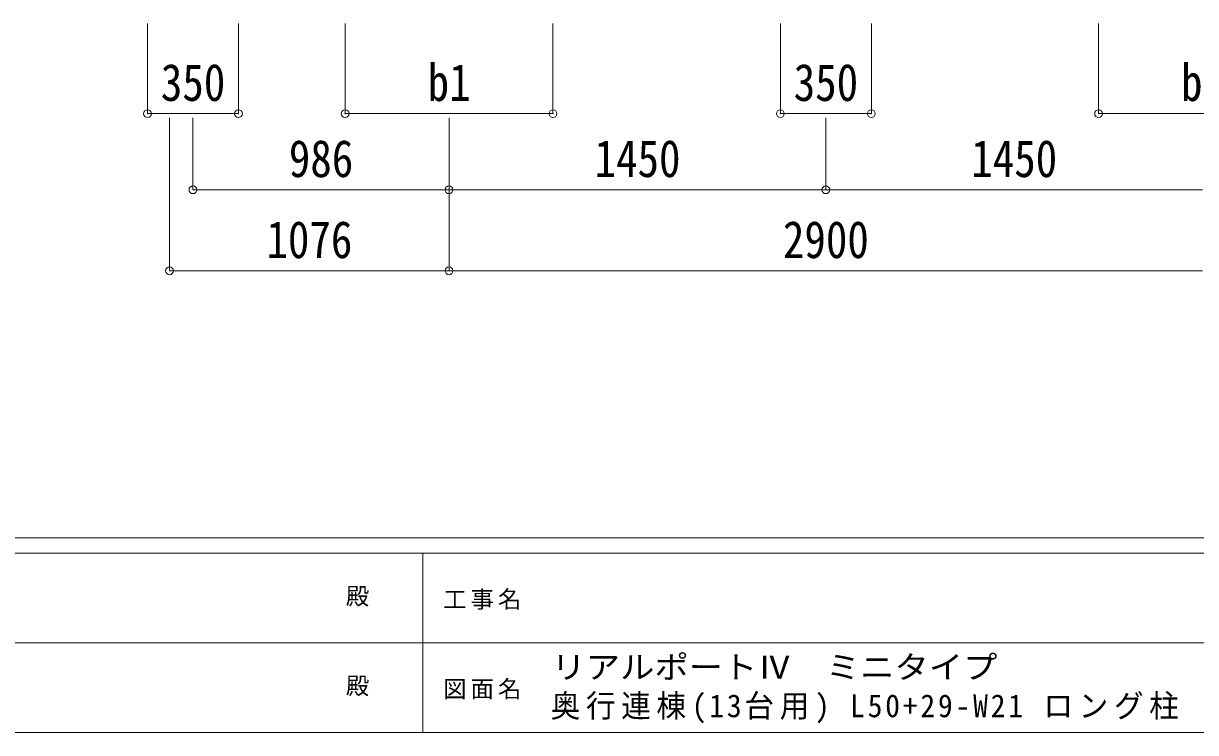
# Model space of a CAD drawing. Units: millimetres at full size, sheet at 1:30. Extents: x -8385 to 8479, y -5853 to 5787.
# Drawn here: x -1939 to 2573, y -5853 to -3123 of the extents above; entities that cross this region are included whole.
import ezdxf
from ezdxf.enums import TextEntityAlignment as Align

# ---------------------------------------------------------------- set-up
doc = ezdxf.new("R2010")
doc.units = ezdxf.units.MM
doc.header["$LTSCALE"] = 30
doc.header["$PDMODE"] = 32
doc.header["$PDSIZE"] = 30
for name, color, linetype, lineweight in [('0-A_寸法', 6, 'Continuous', 9), ('0-B_EXTLINE', 6, 'Continuous', 9), ('F-0_240', 7, 'Continuous', 9)]:
    doc.layers.add(name, color=color, linetype=linetype, lineweight=lineweight)
doc.styles.add('ＭＳ ゴシック', font='')
doc.styles.get('ＭＳ ゴシック').set_extended_font_data('MS Gothic')

msp = doc.modelspace()

# ---------------------------------------------------------------- linework, layer by layer
at = {"layer": '0-A_寸法'}
for p, q in [((-1461.28, -3470.56), (-1111.24, -3470.56)), ((974.72, -3470.56), (1324.76, -3470.56)), ((-1286.59, -3763.53), (-300.59, -3763.53)), ((-300.59, -3763.53), (1149.41, -3763.53)), ((1149.41, -3763.53), (2599.41, -3763.53)), ((-1376.59, -4075.39), (-300.59, -4075.39)), ((-300.59, -4075.39), (2599.41, -4075.39))]:
    msp.add_line(p, q, dxfattribs=at)
at = {"layer": '0-B_EXTLINE'}
for p, q in [((-1461.28, -3470.56), (-1461.28, -3123.4)), ((-1111.24, -3470.56), (-1111.24, -3123.4)), ((-700.59, -3470.56), (-700.59, -3123.4)), ((99.41, -3470.56), (99.41, -3123.4)), ((974.72, -3470.56), (974.72, -3123.4)), ((1324.76, -3470.56), (1324.76, -3123.4)), ((2199.41, -3470.56), (2199.41, -3123.4)), ((-700.59, -3470.56), (99.41, -3470.56)), ((2199.41, -3470.56), (2999.41, -3470.56)), ((-1376.59, -4075.39), (-1376.59, -3486.38)), ((-1286.59, -3763.53), (-1286.59, -3486.38)), ((-300.59, -3763.53), (-300.59, -3486.38)), ((-300.59, -4075.39), (-300.59, -3486.38)), ((1149.41, -3763.53), (1149.41, -3486.38))]:
    msp.add_line(p, q, dxfattribs=at)
for p in [(-1461.28, -3470.56), (-1111.24, -3470.56), (-700.59, -3470.56), (99.41, -3470.56), (974.72, -3470.56), (1324.76, -3470.56), (2199.41, -3470.56), (-1286.59, -3763.53), (-300.59, -3763.53), (1149.41, -3763.53), (-1376.59, -4075.39), (-300.59, -4075.39)]:
    msp.add_point(p, dxfattribs=at)
at = {"layer": 'F-0_240', "color": 5}
for p, q in [((-8385.45, -5102.66), (8054.55, -5102.66)), ((-8385.45, -5162.66), (5387.79, -5162.66)), ((-402.21, -5162.66), (-402.21, -5852.66)), ((-3402.21, -5507.66), (2747.79, -5507.66)), ((-8385.45, -5852.66), (8054.55, -5852.66))]:
    msp.add_line(p, q, dxfattribs=at)

# ---------------------------------------------------------------- texts
at = {"layer": '0-B_EXTLINE', "color": 7, "style": 'ＭＳ ゴシック', "width": 0.85}
for s, p in [('350', (-1410.01, -3464.56)), ('b1', (-383.09, -3464.56)), ('350', (1025.99, -3464.56)), ('b1', (2516.91, -3464.56)), ('986', (-917.34, -3757.53)), ('1450', (259.41, -3757.53)), ('1450', (1709.41, -3757.53)), ('1076', (-1003.59, -4069.39)), ('2900', (984.41, -4069.39))]:
    msp.add_text(s, height=143, dxfattribs=at).set_placement(p, align=Align.BOTTOM_LEFT)
at = {"layer": 'F-0_240', "style": 'ＭＳ ゴシック'}
for p in [(-697.92, -5380.16), (-697.92, -5725.16)]:
    msp.add_text('殿', height=65.98, dxfattribs=at).set_placement(p, align=Align.BOTTOM_LEFT)
at = {"layer": 'F-0_240', "style": 'ＭＳ ゴシック', "width": 1.1}
msp.add_text('リアルポートⅣ\u3000ミニタイプ', height=87.98, dxfattribs=at).set_placement((93.72, -5671.05), align=Align.BOTTOM_LEFT)
at = {"layer": 'F-0_240', "attachment_point": 7, "style": 'ＭＳ ゴシック'}
for s, insert, char_height in [('\\T1.17;工事名', (-323.11, -5380.16), 65.98), ('\\T1.17;図面名', (-323.11, -5725.16), 65.98), ('\\T1.19;\\W0.95;奥行連棟(13台用)\\~L50+29-W21\\~ロング柱', (90.66, -5817.05), 87.98)]:
    msp.add_mtext(s, dxfattribs=dict(at, insert=insert, char_height=char_height))

doc.saveas('drawing.dxf')
